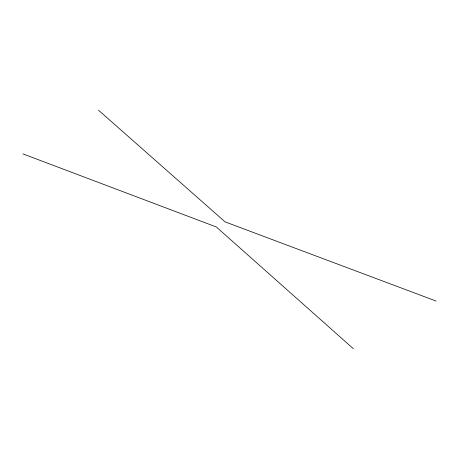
<?xml version="1.0" encoding="UTF-8"?>
<svg xmlns="http://www.w3.org/2000/svg" width="459" height="459" viewBox="0 0 459 459"><rect width="100%" height="100%" fill="white"/><g stroke="black" fill="none" stroke-linecap="round" stroke-linejoin="round"><path stroke-width="0.69" d="M436.05 301.041L225.105 221.886L98.553 110.252M22.95 153.897L216.315 226.964L353.413 348.748"/></g></svg>
